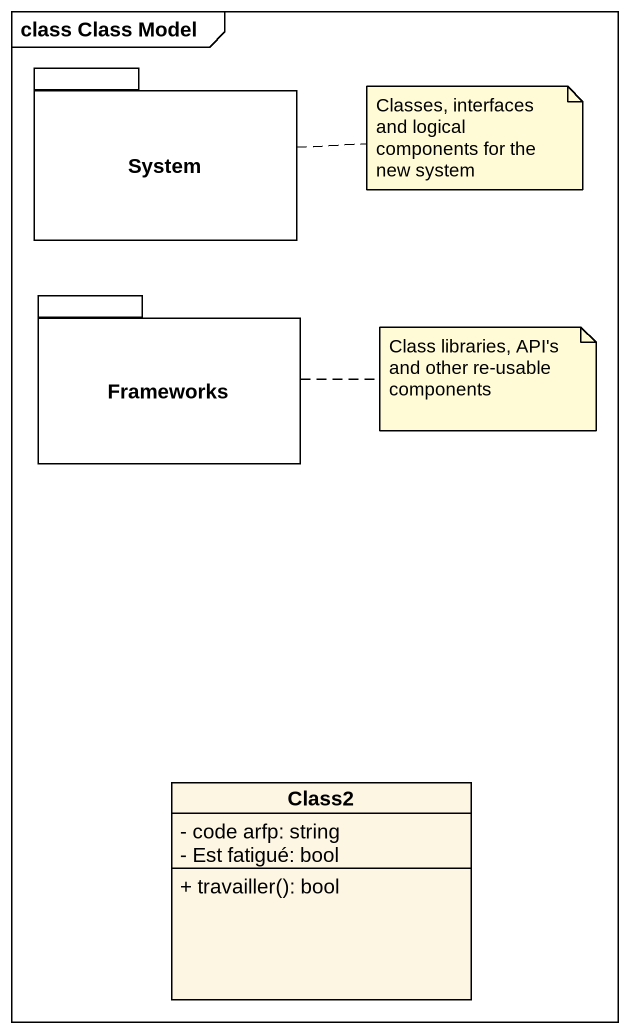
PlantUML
@startuml
mainframe class Class Model
hide circle
hide empty members
skinparam classAttributeIconSize 0
package System {
}
package Frameworks {
}
class Class2 {
  - code arfp: string
  - Est fatigué: bool
  + travailler(): bool
}
note right of System : Classes, interfaces and logical components for the new system
note right of Frameworks : Class libraries, API's and other re-usable components
@enduml
